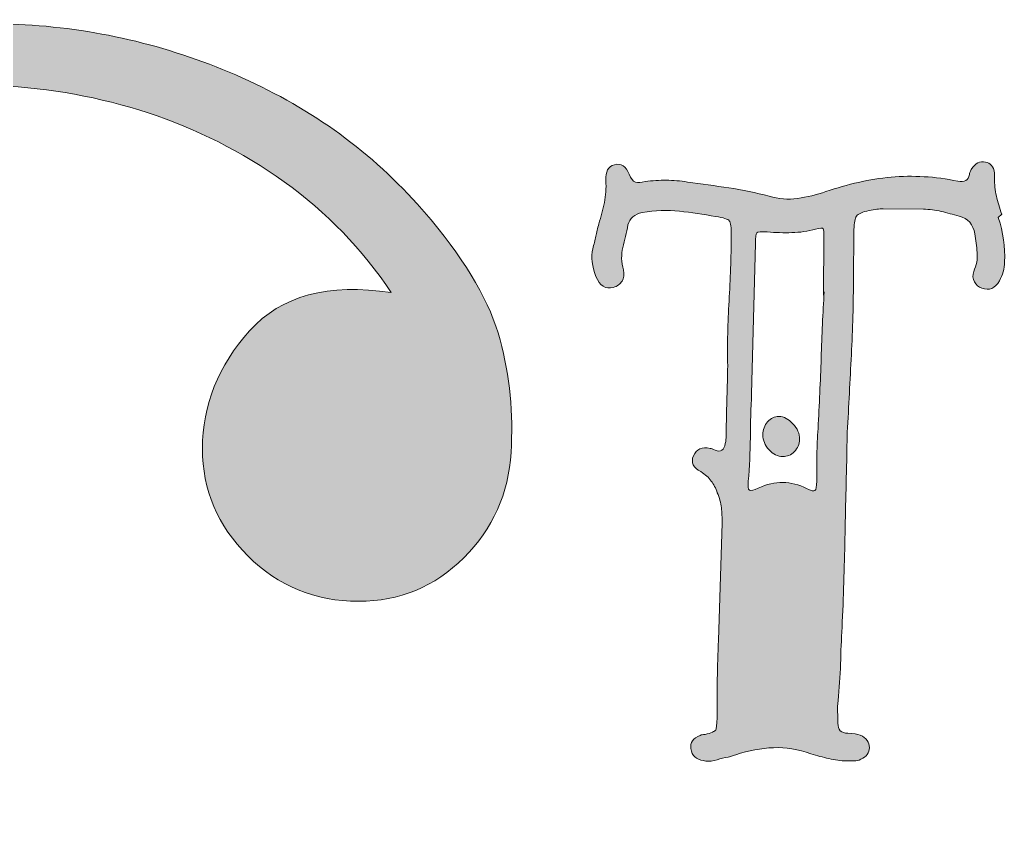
# Model space of a CAD drawing. Header units: inches. Extents: x 95 to 987, y -1033 to -47.
# Drawn here: x 722.9 to 848.5, y -466.8 to -362.9 of the extents above; entities that cross this region are included whole.
import ezdxf

# ---------------------------------------------------------------- set-up
doc = ezdxf.new("R2010")
doc.units = ezdxf.units.IN
doc.header["$MEASUREMENT"] = 0
doc.layers.add('Layer 1', color=7, linetype='Continuous')

# ---------------------------------------------------------------- blocks, each defined once
blk = doc.blocks.new('block 2')
at = {"layer": 'Layer 1', "true_color": 0x71020c}
h = blk.add_hatch(color=16, dxfattribs=at)
h.dxf.hatch_style = 2
edge = h.paths.add_edge_path()
edge.add_spline(control_points=[(723.09, -685.07), (721.55, -673.81), (716.45, -664.19), (707.81, -656.17), (702.24, -651.24), (695.43, -647.54), (687.39, -645.07), (679.34, -642.6), (670.91, -640.84), (662.09, -639.75), (653.27, -638.68), (644.37, -637.98), (635.4, -637.67), (626.43, -637.37), (618.23, -636.75), (610.81, -635.82), (602.76, -634.89), (596.96, -632.9), (593.4, -629.81), (589.85, -626.73), (588.07, -623.34), (588.07, -619.64), (588.07, -615.94), (589.62, -612.63), (592.71, -609.7), (595.8, -606.77), (600.13, -605), (605.7, -604.38), (611.88, -603.76), (618.23, -604.07), (624.73, -605.3), (631.23, -606.54), (637.88, -607.15), (644.68, -607.15), (653.96, -607.15), (662.78, -605.76), (671.14, -602.99), (679.49, -600.21), (686.84, -596.13), (693.19, -590.74), (699.53, -585.35), (704.56, -578.71), (708.27, -570.85), (711.99, -562.99), (713.84, -553.97), (713.84, -543.8), (713.84, -530.55), (709.99, -518.68), (702.28, -508.2), (700.43, -505.12), (699.12, -501.95), (698.35, -498.72), (697.58, -495.48), (697.58, -492.47), (698.35, -489.7), (699.12, -486.93), (700.82, -484.69), (703.44, -483), (706.06, -481.3), (709.52, -480.61), (713.84, -480.91), (712.92, -479.69), (711.14, -478.68), (708.53, -477.91), (705.9, -477.14), (702.98, -476.75), (699.74, -476.75), (696.5, -476.75), (693.19, -477.29), (689.8, -478.37), (686.4, -479.45), (683.33, -481.38), (680.55, -484.15), (668.53, -474.9), (660.43, -464.43), (656.28, -452.71), (652.11, -441), (651.26, -429.67), (653.73, -418.72), (656.19, -407.78), (661.59, -398.07), (669.92, -389.59), (678.24, -381.11), (688.87, -375.49), (701.82, -372.71), (707.67, -371.48), (713.84, -371.02), (720.32, -371.32), (726.79, -371.63), (733.1, -372.79), (739.28, -374.79), (745.44, -376.8), (751.22, -379.73), (756.62, -383.58), (762.01, -387.44), (766.56, -392.13), (770.26, -397.68), (762.24, -396.45), (756.23, -398.07), (752.22, -402.54), (748.21, -407.01), (746.21, -412.02), (746.21, -417.56), (746.21, -422.81), (748.13, -427.35), (751.99, -431.21), (755.84, -435.06), (760.55, -436.99), (766.09, -436.99), (771.33, -436.99), (775.81, -435.14), (779.5, -431.44), (783.21, -427.74), (785.21, -423.27), (785.52, -418.03), (785.82, -413.1), (785.36, -408.32), (784.13, -403.69), (782.89, -399.07), (779.97, -393.98), (775.35, -388.43), (769.17, -381.03), (761.7, -375.25), (752.92, -371.09), (744.13, -366.93), (734.96, -364.47), (725.4, -363.69), (715.85, -362.93), (706.29, -363.69), (696.73, -366.01), (687.18, -368.32), (678.54, -372.02), (670.84, -377.1), (663.13, -382.19), (656.66, -388.82), (651.42, -396.99), (646.17, -405.16), (643.25, -414.64), (642.63, -425.42), (642.01, -434.37), (643.1, -442.46), (645.87, -449.7), (648.65, -456.95), (651.95, -463.57), (655.81, -469.59), (659.66, -475.6), (663.36, -480.91), (666.91, -485.54), (670.45, -490.16), (672.69, -494.17), (673.61, -497.56), (671.14, -493.25), (667.44, -489.55), (662.52, -486.46), (657.58, -483.38), (651.42, -481.54), (644.02, -480.91), (636, -480.3), (628.22, -481.3), (620.67, -483.92), (613.11, -486.54), (606.25, -490.16), (600.09, -494.79), (592.38, -500.65), (586.29, -507.73), (581.83, -516.06), (577.35, -524.38), (575.12, -533.63), (575.12, -543.8), (575.12, -556.14), (577.9, -566.77), (583.44, -575.71), (588.99, -584.65), (596.23, -591.74), (605.18, -596.98), (595.62, -598.52), (588.22, -602.14), (582.98, -607.85), (577.74, -613.55), (574.58, -619.95), (573.5, -627.03), (572.42, -634.13), (573.35, -641.14), (576.28, -648.07), (579.2, -655.01), (583.91, -660.49), (590.38, -664.49), (586.06, -666.03), (581.67, -668.19), (577.2, -670.96), (572.73, -673.74), (568.8, -676.82), (565.41, -680.21), (559.86, -686.99), (556.78, -694.7), (556.16, -703.33), (555.55, -711.96), (558.01, -720.21), (563.56, -728.07), (569.11, -735.93), (578.14, -742.48), (590.65, -747.72), (603.16, -752.96), (619.62, -755.58), (640.05, -755.58), (659.84, -755.58), (676.17, -751.88), (689.01, -744.49), (701.85, -737.09), (711.13, -728.14), (716.83, -717.67), (722.54, -707.18), (724.63, -696.32), (723.09, -685.07)], knot_values=[0, 0, 0, 0, 1, 1, 1, 2, 2, 2, 3, 3, 3, 4, 4, 4, 5, 5, 5, 6, 6, 6, 7, 7, 7, 8, 8, 8, 9, 9, 9, 10, 10, 10, 11, 11, 11, 12, 12, 12, 13, 13, 13, 14, 14, 14, 15, 15, 15, 16, 16, 16, 17, 17, 17, 18, 18, 18, 19, 19, 19, 20, 20, 20, 21, 21, 21, 22, 22, 22, 23, 23, 23, 24, 24, 24, 25, 25, 25, 26, 26, 26, 27, 27, 27, 28, 28, 28, 29, 29, 29, 30, 30, 30, 31, 31, 31, 32, 32, 32, 33, 33, 33, 34, 34, 34, 35, 35, 35, 36, 36, 36, 37, 37, 37, 38, 38, 38, 39, 39, 39, 40, 40, 40, 41, 41, 41, 42, 42, 42, 43, 43, 43, 44, 44, 44, 45, 45, 45, 46, 46, 46, 47, 47, 47, 48, 48, 48, 49, 49, 49, 50, 50, 50, 51, 51, 51, 52, 52, 52, 53, 53, 53, 54, 54, 54, 55, 55, 55, 56, 56, 56, 57, 57, 57, 58, 58, 58, 59, 59, 59, 60, 60, 60, 61, 61, 61, 62, 62, 62, 63, 63, 63, 64, 64, 64, 65, 65, 65, 66, 66, 66, 67, 67, 67, 68, 68, 68, 69, 69, 69, 70, 70, 70, 71, 71, 71, 71], degree=3, periodic=1)
edge = h.paths.add_edge_path()
edge.add_spline(control_points=[(615.35, -512.82), (617.2, -506.35), (620.36, -500.88), (624.83, -496.4), (629.3, -491.94), (635.24, -489.7), (642.63, -489.7), (650.34, -489.7), (656.35, -491.86), (660.67, -496.17), (664.98, -500.49), (667.6, -505.35), (668.53, -510.74), (669.45, -516.14), (668.68, -521.45), (666.22, -526.69), (663.74, -531.94), (659.58, -535.64), (653.73, -537.79), (649.41, -539.34), (645.1, -539.34), (640.78, -537.79), (636.46, -536.25), (634, -533.48), (633.39, -529.47), (632.46, -525.15), (634.92, -521.76), (640.78, -519.29), (644.17, -518.07), (646.17, -516.29), (646.79, -513.98), (647.41, -511.66), (647.1, -509.66), (645.87, -507.97), (644.63, -506.27), (642.63, -505.27), (639.86, -504.96), (637.08, -504.66), (634, -505.58), (630.61, -507.73), (625.99, -510.51), (623.36, -514.52), (622.75, -519.76), (622.13, -524.08), (622.67, -528.01), (624.37, -531.55), (626.06, -535.1), (628.53, -538.02), (631.77, -540.33), (635, -542.64), (638.78, -544.19), (643.1, -544.96), (647.41, -545.73), (651.72, -545.65), (656.04, -544.73), (660.97, -543.5), (665.06, -541.42), (668.3, -538.48), (671.53, -535.56), (673.92, -531.94), (675.46, -527.62), (675.77, -530.09), (676, -532.63), (676.16, -535.25), (676.31, -537.87), (676.39, -540.72), (676.39, -543.8), (676.39, -562.3), (673.84, -576.02), (668.76, -584.95), (663.67, -593.9), (655.58, -598.36), (644.48, -598.36), (622.59, -598.36), (611.65, -580.18), (611.65, -543.8), (611.65, -532.09), (612.88, -521.76), (615.35, -512.82)], knot_values=[0, 0, 0, 0, 1, 1, 1, 2, 2, 2, 3, 3, 3, 4, 4, 4, 5, 5, 5, 6, 6, 6, 7, 7, 7, 8, 8, 8, 9, 9, 9, 10, 10, 10, 11, 11, 11, 12, 12, 12, 13, 13, 13, 14, 14, 14, 15, 15, 15, 16, 16, 16, 17, 17, 17, 18, 18, 18, 19, 19, 19, 20, 20, 20, 21, 21, 21, 22, 22, 22, 23, 23, 23, 24, 24, 24, 25, 25, 25, 26, 26, 26, 26], degree=3, periodic=1)
edge = h.paths.add_edge_path()
edge.add_spline(control_points=[(701.13, -723.68), (697.58, -728.6), (692.72, -732.85), (686.56, -736.39), (680.39, -739.93), (673.15, -742.71), (664.83, -744.72), (656.51, -746.72), (647.72, -747.72), (638.47, -747.72), (621.2, -747.72), (607.64, -743.48), (597.78, -735.01), (587.91, -726.52), (582.21, -716.74), (580.67, -705.64), (580.05, -698.24), (581.13, -690.85), (583.91, -683.45), (586.68, -676.05), (591, -670.8), (596.85, -667.73), (600.86, -669.27), (606.34, -670.5), (613.27, -671.43), (620.21, -672.35), (627.38, -673.2), (634.77, -673.97), (642.17, -674.74), (649.49, -675.36), (656.74, -675.82), (663.98, -676.28), (670.07, -676.82), (675, -677.44), (682.7, -678.36), (689.87, -681.37), (696.5, -686.45), (703.13, -691.54), (706.45, -698.55), (706.45, -707.49), (706.45, -713.34), (704.67, -718.74), (701.13, -723.68)], knot_values=[0, 0, 0, 0, 1, 1, 1, 2, 2, 2, 3, 3, 3, 4, 4, 4, 5, 5, 5, 6, 6, 6, 7, 7, 7, 8, 8, 8, 9, 9, 9, 10, 10, 10, 11, 11, 11, 12, 12, 12, 13, 13, 13, 14, 14, 14, 14], degree=3, periodic=1)
h = blk.add_hatch(color=16, dxfattribs=at)
h.dxf.hatch_style = 2
edge = h.paths.add_edge_path()
edge.add_spline(control_points=[(798.55, -397.01), (799.04, -396.87), (799.41, -396.61), (799.66, -396.22), (799.92, -395.84), (799.97, -395.36), (799.84, -394.79), (799.56, -393.8), (799.54, -392.84), (799.76, -391.93), (799.98, -391), (800.2, -390.05), (800.42, -389.06), (800.64, -388.21), (801.25, -387.68), (802.24, -387.48), (803.87, -387.22), (805.45, -387.16), (806.97, -387.31), (808.49, -387.47), (810.03, -387.7), (811.58, -387.99), (812.58, -388.14), (813.16, -388.32), (813.33, -388.54), (813.51, -388.75), (813.59, -389.39), (813.58, -390.45), (813.56, -393.21), (813.46, -395.97), (813.29, -398.74), (813.13, -401.5), (813.07, -404.26), (813.12, -407.02), (813.11, -408.37), (813.07, -409.7), (813.03, -411.01), (812.98, -412.32), (812.95, -413.65), (812.94, -414.99), (812.93, -415.35), (812.93, -415.66), (812.93, -415.95), (812.93, -416.23), (812.89, -416.55), (812.82, -416.9), (812.66, -417.75), (812.24, -418.03), (811.53, -417.74), (811.25, -417.6), (811.04, -417.52), (810.9, -417.52), (809.84, -417.3), (809.13, -417.61), (808.76, -418.46), (808.4, -419.31), (808.72, -419.98), (809.7, -420.48), (810.26, -420.85), (810.71, -421.24), (811.02, -421.67), (811.34, -422.09), (811.6, -422.59), (811.8, -423.16), (812.08, -423.8), (812.25, -424.44), (812.32, -425.08), (812.38, -425.71), (812.41, -426.35), (812.41, -426.99), (812.41, -426.99), (811.96, -441.97), (811.96, -441.97), (811.87, -443.6), (811.82, -445.24), (811.8, -446.9), (811.79, -448.57), (811.78, -450.22), (811.76, -451.85), (811.75, -452.7), (811.7, -453.21), (811.59, -453.39), (811.48, -453.56), (811.03, -453.75), (810.25, -453.96), (809.97, -453.95), (809.76, -453.99), (809.62, -454.06), (808.69, -454.41), (808.3, -454.97), (808.43, -455.75), (808.57, -456.67), (809.09, -457.17), (810.01, -457.25), (810.44, -457.39), (810.9, -457.4), (811.39, -457.26), (811.89, -457.12), (812.37, -457), (812.83, -456.9), (813.29, -456.8), (813.74, -456.68), (814.16, -456.54), (815.8, -455.99), (817.39, -455.69), (818.95, -455.63), (820.51, -455.57), (822.1, -455.83), (823.73, -456.42), (824.5, -456.64), (825.26, -456.84), (826.01, -457.02), (826.75, -457.2), (827.51, -457.3), (828.29, -457.31), (828.64, -457.31), (828.96, -457.31), (829.24, -457.31), (829.53, -457.32), (829.81, -457.25), (830.09, -457.11), (830.81, -456.76), (831.16, -456.27), (831.17, -455.63), (831.18, -454.92), (830.79, -454.39), (830.02, -454.03), (829.66, -453.88), (829.13, -453.81), (828.42, -453.8), (827.57, -453.79), (827.16, -453.36), (827.16, -452.51), (827.17, -452.02), (827.15, -451.54), (827.12, -451.08), (827.09, -450.62), (827.11, -450.14), (827.19, -449.64), (827.34, -448.09), (827.44, -446.53), (827.5, -444.97), (827.54, -443.42), (827.61, -441.86), (827.69, -440.3), (827.87, -436.48), (827.99, -432.71), (828.06, -428.99), (828.13, -425.27), (828.22, -421.5), (828.32, -417.68), (828.32, -417.68), (828.33, -416.08), (828.33, -416.08), (828.51, -412.76), (828.68, -409.46), (828.85, -406.21), (829.02, -402.95), (829.12, -399.66), (829.15, -396.33), (829.15, -396.33), (829.21, -389.64), (829.21, -389.64), (829.22, -388.79), (829.33, -388.22), (829.54, -387.94), (829.76, -387.66), (830.29, -387.41), (831.14, -387.21), (831.85, -387.07), (832.46, -387.01), (832.95, -387.01), (832.95, -387.01), (838.05, -387.06), (838.05, -387.06), (838.83, -387.07), (839.59, -387.16), (840.33, -387.34), (841.07, -387.53), (841.83, -387.73), (842.61, -387.95), (843.74, -388.24), (844.41, -388.99), (844.61, -390.2), (844.74, -390.98), (844.84, -391.78), (844.91, -392.59), (844.97, -393.41), (844.82, -394.2), (844.46, -394.98), (844.31, -395.47), (844.35, -395.92), (844.55, -396.3), (844.76, -396.7), (845.08, -396.96), (845.51, -397.11), (846.42, -397.47), (847.17, -397.16), (847.74, -396.17), (848.17, -395.47), (848.39, -394.66), (848.4, -393.74), (848.49, -391.9), (848.22, -390.02), (847.6, -388.1), (847.6, -388.1), (848.03, -387.68), (848.03, -387.68), (847.75, -386.9), (847.53, -386.13), (847.36, -385.39), (847.19, -384.64), (847.11, -383.88), (847.12, -383.1), (847.12, -383.1), (847.12, -382.46), (847.12, -382.46), (846.99, -381.61), (846.6, -381.15), (845.96, -381.07), (845.26, -380.85), (844.66, -381.17), (844.15, -382.01), (844.01, -382.3), (843.93, -382.51), (843.93, -382.65), (843.78, -383.36), (843.29, -383.64), (842.44, -383.49), (839.54, -382.89), (836.71, -382.73), (833.94, -382.98), (831.18, -383.24), (828.41, -383.86), (825.64, -384.82), (824.43, -385.24), (823.22, -385.53), (822.02, -385.69), (820.81, -385.86), (819.61, -385.76), (818.41, -385.4), (816.71, -384.96), (815, -384.6), (813.26, -384.34), (811.53, -384.08), (809.78, -383.83), (808.01, -383.6), (807.09, -383.45), (806.19, -383.38), (805.31, -383.37), (804.42, -383.36), (803.52, -383.42), (802.59, -383.55), (802.1, -383.69), (801.69, -383.71), (801.37, -383.6), (801.05, -383.49), (800.79, -383.15), (800.58, -382.58), (800.17, -381.59), (799.53, -381.19), (798.68, -381.39), (797.9, -381.6), (797.54, -382.27), (797.6, -383.4), (797.66, -384.4), (797.6, -385.33), (797.42, -386.22), (797.23, -387.1), (796.99, -388), (796.7, -388.92), (796.56, -389.49), (796.43, -390.02), (796.32, -390.51), (796.21, -391.01), (796.08, -391.54), (795.93, -392.1), (795.71, -393.16), (795.84, -394.33), (796.32, -395.61), (796.81, -396.82), (797.55, -397.29), (798.55, -397.01)], knot_values=[0, 0, 0, 0, 1, 1, 1, 2, 2, 2, 3, 3, 3, 4, 4, 4, 5, 5, 5, 6, 6, 6, 7, 7, 7, 8, 8, 8, 9, 9, 9, 10, 10, 10, 11, 11, 11, 12, 12, 12, 13, 13, 13, 14, 14, 14, 15, 15, 15, 16, 16, 16, 17, 17, 17, 18, 18, 18, 19, 19, 19, 20, 20, 20, 21, 21, 21, 22, 22, 22, 23, 23, 23, 24, 24, 24, 25, 25, 25, 26, 26, 26, 27, 27, 27, 28, 28, 28, 29, 29, 29, 30, 30, 30, 31, 31, 31, 32, 32, 32, 33, 33, 33, 34, 34, 34, 35, 35, 35, 36, 36, 36, 37, 37, 37, 38, 38, 38, 39, 39, 39, 40, 40, 40, 41, 41, 41, 42, 42, 42, 43, 43, 43, 44, 44, 44, 45, 45, 45, 46, 46, 46, 47, 47, 47, 48, 48, 48, 49, 49, 49, 50, 50, 50, 51, 51, 51, 52, 52, 52, 53, 53, 53, 54, 54, 54, 55, 55, 55, 56, 56, 56, 57, 57, 57, 58, 58, 58, 59, 59, 59, 60, 60, 60, 61, 61, 61, 62, 62, 62, 63, 63, 63, 64, 64, 64, 65, 65, 65, 66, 66, 66, 67, 67, 67, 68, 68, 68, 69, 69, 69, 70, 70, 70, 71, 71, 71, 72, 72, 72, 73, 73, 73, 74, 74, 74, 75, 75, 75, 76, 76, 76, 77, 77, 77, 78, 78, 78, 79, 79, 79, 80, 80, 80, 81, 81, 81, 82, 82, 82, 83, 83, 83, 84, 84, 84, 85, 85, 85, 86, 86, 86, 87, 87, 87, 88, 88, 88, 89, 89, 89, 90, 90, 90, 91, 91, 91, 92, 92, 92, 93, 93, 93, 94, 94, 94, 94], degree=3, periodic=1)
edge = h.paths.add_edge_path()
edge.add_spline(control_points=[(815.75, -421.71), (815.91, -419.87), (815.99, -418.01), (816.01, -416.13), (816.03, -414.26), (816.08, -412.4), (816.17, -410.55), (816.17, -410.55), (816.66, -391.44), (816.66, -391.44), (816.66, -390.66), (816.72, -390.2), (816.83, -390.06), (816.94, -389.92), (817.38, -389.89), (818.16, -389.96), (819.22, -390.04), (820.26, -390.07), (821.29, -390.04), (822.32, -390.02), (823.33, -389.87), (824.32, -389.59), (824.89, -389.46), (825.21, -389.44), (825.28, -389.55), (825.35, -389.65), (825.38, -389.99), (825.38, -390.56), (825.38, -390.56), (825.31, -397.99), (825.31, -397.99), (825.31, -397.99), (825.42, -397.57), (825.42, -397.57), (825.25, -400.26), (825.12, -403.08), (825.03, -406.01), (824.93, -408.95), (824.79, -411.94), (824.63, -414.99), (824.54, -416.12), (824.5, -417.23), (824.49, -418.33), (824.48, -419.43), (824.47, -420.55), (824.46, -421.68), (824.45, -422.39), (824.38, -422.79), (824.24, -422.9), (824.09, -423), (823.74, -422.91), (823.18, -422.62), (821.2, -421.62), (819.15, -421.6), (817.02, -422.57), (816.45, -422.85), (816.07, -422.93), (815.9, -422.82), (815.72, -422.72), (815.67, -422.34), (815.75, -421.71)], knot_values=[0, 0, 0, 0, 1, 1, 1, 2, 2, 2, 3, 3, 3, 4, 4, 4, 5, 5, 5, 6, 6, 6, 7, 7, 7, 8, 8, 8, 9, 9, 9, 10, 10, 10, 11, 11, 11, 12, 12, 12, 13, 13, 13, 14, 14, 14, 15, 15, 15, 16, 16, 16, 17, 17, 17, 18, 18, 18, 19, 19, 19, 20, 20, 20, 20], degree=3, periodic=1)
h = blk.add_hatch(color=16, dxfattribs=at)
h.dxf.hatch_style = 2
edge = h.paths.add_edge_path()
edge.add_spline(control_points=[(820.13, -418.56), (820.7, -418.56), (821.2, -418.36), (821.62, -417.93), (822.05, -417.51), (822.27, -416.98), (822.28, -416.35), (822.28, -415.64), (822.01, -414.98), (821.44, -414.37), (820.88, -413.77), (820.29, -413.46), (819.65, -413.46), (819.08, -413.45), (818.6, -413.68), (818.21, -414.13), (817.81, -414.59), (817.61, -415.14), (817.61, -415.77), (817.6, -416.48), (817.86, -417.12), (818.39, -417.69), (818.91, -418.26), (819.5, -418.55), (820.13, -418.56)], knot_values=[0, 0, 0, 0, 1, 1, 1, 2, 2, 2, 3, 3, 3, 4, 4, 4, 5, 5, 5, 6, 6, 6, 7, 7, 7, 8, 8, 8, 8], degree=3, periodic=1)
at = {"layer": 'Layer 1', "lineweight": 0}
for points, knots in [([(723.09, -685.07), (721.55, -673.81), (716.45, -664.19), (707.81, -656.17), (702.24, -651.24), (695.43, -647.54), (687.39, -645.07), (679.34, -642.6), (670.91, -640.84), (662.09, -639.75), (653.27, -638.68), (644.37, -637.98), (635.4, -637.67), (626.43, -637.37), (618.23, -636.75), (610.81, -635.82), (602.76, -634.89), (596.96, -632.9), (593.4, -629.81), (589.85, -626.73), (588.07, -623.34), (588.07, -619.64), (588.07, -615.94), (589.62, -612.63), (592.71, -609.7), (595.8, -606.77), (600.13, -605), (605.7, -604.38), (611.88, -603.76), (618.23, -604.07), (624.73, -605.3), (631.23, -606.54), (637.88, -607.15), (644.68, -607.15), (653.96, -607.15), (662.78, -605.76), (671.14, -602.99), (679.49, -600.21), (686.84, -596.13), (693.19, -590.74), (699.53, -585.35), (704.56, -578.71), (708.27, -570.85), (711.99, -562.99), (713.84, -553.97), (713.84, -543.8), (713.84, -530.55), (709.99, -518.68), (702.28, -508.2), (700.43, -505.12), (699.12, -501.95), (698.35, -498.72), (697.58, -495.48), (697.58, -492.47), (698.35, -489.7), (699.12, -486.93), (700.82, -484.69), (703.44, -483), (706.06, -481.3), (709.52, -480.61), (713.84, -480.91), (712.92, -479.69), (711.14, -478.68), (708.53, -477.91), (705.9, -477.14), (702.98, -476.75), (699.74, -476.75), (696.5, -476.75), (693.19, -477.29), (689.8, -478.37), (686.4, -479.45), (683.33, -481.38), (680.55, -484.15), (668.53, -474.9), (660.43, -464.43), (656.28, -452.71), (652.11, -441), (651.26, -429.67), (653.73, -418.72), (656.19, -407.78), (661.59, -398.07), (669.92, -389.59), (678.24, -381.11), (688.87, -375.49), (701.82, -372.71), (707.67, -371.48), (713.84, -371.02), (720.32, -371.32), (726.79, -371.63), (733.1, -372.79), (739.28, -374.79), (745.44, -376.8), (751.22, -379.73), (756.62, -383.58), (762.01, -387.44), (766.56, -392.13), (770.26, -397.68), (762.24, -396.45), (756.23, -398.07), (752.22, -402.54), (748.21, -407.01), (746.21, -412.02), (746.21, -417.56), (746.21, -422.81), (748.13, -427.35), (751.99, -431.21), (755.84, -435.06), (760.55, -436.99), (766.09, -436.99), (771.33, -436.99), (775.81, -435.14), (779.5, -431.44), (783.21, -427.74), (785.21, -423.27), (785.52, -418.03), (785.82, -413.1), (785.36, -408.32), (784.13, -403.69), (782.89, -399.07), (779.97, -393.98), (775.35, -388.43), (769.17, -381.03), (761.7, -375.25), (752.92, -371.09), (744.13, -366.93), (734.96, -364.47), (725.4, -363.69), (715.85, -362.93), (706.29, -363.69), (696.73, -366.01), (687.18, -368.32), (678.54, -372.02), (670.84, -377.1), (663.13, -382.19), (656.66, -388.82), (651.42, -396.99), (646.17, -405.16), (643.25, -414.64), (642.63, -425.42), (642.01, -434.37), (643.1, -442.46), (645.87, -449.7), (648.65, -456.95), (651.95, -463.57), (655.81, -469.59), (659.66, -475.6), (663.36, -480.91), (666.91, -485.54), (670.45, -490.16), (672.69, -494.17), (673.61, -497.56), (671.14, -493.25), (667.44, -489.55), (662.52, -486.46), (657.58, -483.38), (651.42, -481.54), (644.02, -480.91), (636, -480.3), (628.22, -481.3), (620.67, -483.92), (613.11, -486.54), (606.25, -490.16), (600.09, -494.79), (592.38, -500.65), (586.29, -507.73), (581.83, -516.06), (577.35, -524.38), (575.12, -533.63), (575.12, -543.8), (575.12, -556.14), (577.9, -566.77), (583.44, -575.71), (588.99, -584.65), (596.23, -591.74), (605.18, -596.98), (595.62, -598.52), (588.22, -602.14), (582.98, -607.85), (577.74, -613.55), (574.58, -619.95), (573.5, -627.03), (572.42, -634.13), (573.35, -641.14), (576.28, -648.07), (579.2, -655.01), (583.91, -660.49), (590.38, -664.49), (586.06, -666.03), (581.67, -668.19), (577.2, -670.96), (572.73, -673.74), (568.8, -676.82), (565.41, -680.21), (559.86, -686.99), (556.78, -694.7), (556.16, -703.33), (555.55, -711.96), (558.01, -720.21), (563.56, -728.07), (569.11, -735.93), (578.14, -742.48), (590.65, -747.72), (603.16, -752.96), (619.62, -755.58), (640.05, -755.58), (659.84, -755.58), (676.17, -751.88), (689.01, -744.49), (701.85, -737.09), (711.13, -728.14), (716.83, -717.67), (722.54, -707.18), (724.63, -696.32), (723.09, -685.07)], [0, 0, 0, 0, 1, 1, 1, 2, 2, 2, 3, 3, 3, 4, 4, 4, 5, 5, 5, 6, 6, 6, 7, 7, 7, 8, 8, 8, 9, 9, 9, 10, 10, 10, 11, 11, 11, 12, 12, 12, 13, 13, 13, 14, 14, 14, 15, 15, 15, 16, 16, 16, 17, 17, 17, 18, 18, 18, 19, 19, 19, 20, 20, 20, 21, 21, 21, 22, 22, 22, 23, 23, 23, 24, 24, 24, 25, 25, 25, 26, 26, 26, 27, 27, 27, 28, 28, 28, 29, 29, 29, 30, 30, 30, 31, 31, 31, 32, 32, 32, 33, 33, 33, 34, 34, 34, 35, 35, 35, 36, 36, 36, 37, 37, 37, 38, 38, 38, 39, 39, 39, 40, 40, 40, 41, 41, 41, 42, 42, 42, 43, 43, 43, 44, 44, 44, 45, 45, 45, 46, 46, 46, 47, 47, 47, 48, 48, 48, 49, 49, 49, 50, 50, 50, 51, 51, 51, 52, 52, 52, 53, 53, 53, 54, 54, 54, 55, 55, 55, 56, 56, 56, 57, 57, 57, 58, 58, 58, 59, 59, 59, 60, 60, 60, 61, 61, 61, 62, 62, 62, 63, 63, 63, 64, 64, 64, 65, 65, 65, 66, 66, 66, 67, 67, 67, 68, 68, 68, 69, 69, 69, 70, 70, 70, 71, 71, 71, 71]), ([(798.55, -397.01), (799.04, -396.87), (799.41, -396.61), (799.66, -396.22), (799.92, -395.84), (799.97, -395.36), (799.84, -394.79), (799.56, -393.8), (799.54, -392.84), (799.76, -391.93), (799.98, -391), (800.2, -390.05), (800.42, -389.06), (800.64, -388.21), (801.25, -387.68), (802.24, -387.48), (803.87, -387.22), (805.45, -387.16), (806.97, -387.31), (808.49, -387.47), (810.03, -387.7), (811.58, -387.99), (812.58, -388.14), (813.16, -388.32), (813.33, -388.54), (813.51, -388.75), (813.59, -389.39), (813.58, -390.45), (813.56, -393.21), (813.46, -395.97), (813.29, -398.74), (813.13, -401.5), (813.07, -404.26), (813.12, -407.02), (813.11, -408.37), (813.07, -409.7), (813.03, -411.01), (812.98, -412.32), (812.95, -413.65), (812.94, -414.99), (812.93, -415.35), (812.93, -415.66), (812.93, -415.95), (812.93, -416.23), (812.89, -416.55), (812.82, -416.9), (812.66, -417.75), (812.24, -418.03), (811.53, -417.74), (811.25, -417.6), (811.04, -417.52), (810.9, -417.52), (809.84, -417.3), (809.13, -417.61), (808.76, -418.46), (808.4, -419.31), (808.72, -419.98), (809.7, -420.48), (810.26, -420.85), (810.71, -421.24), (811.02, -421.67), (811.34, -422.09), (811.6, -422.59), (811.8, -423.16), (812.08, -423.8), (812.25, -424.44), (812.32, -425.08), (812.38, -425.71), (812.41, -426.35), (812.41, -426.99), (812.41, -426.99), (811.96, -441.97), (811.96, -441.97), (811.87, -443.6), (811.82, -445.24), (811.8, -446.9), (811.79, -448.57), (811.78, -450.22), (811.76, -451.85), (811.75, -452.7), (811.7, -453.21), (811.59, -453.39), (811.48, -453.56), (811.03, -453.75), (810.25, -453.96), (809.97, -453.95), (809.76, -453.99), (809.62, -454.06), (808.69, -454.41), (808.3, -454.97), (808.43, -455.75), (808.57, -456.67), (809.09, -457.17), (810.01, -457.25), (810.44, -457.39), (810.9, -457.4), (811.39, -457.26), (811.89, -457.12), (812.37, -457), (812.83, -456.9), (813.29, -456.8), (813.74, -456.68), (814.16, -456.54), (815.8, -455.99), (817.39, -455.69), (818.95, -455.63), (820.51, -455.57), (822.1, -455.83), (823.73, -456.42), (824.5, -456.64), (825.26, -456.84), (826.01, -457.02), (826.75, -457.2), (827.51, -457.3), (828.29, -457.31), (828.64, -457.31), (828.96, -457.31), (829.24, -457.31), (829.53, -457.32), (829.81, -457.25), (830.09, -457.11), (830.81, -456.76), (831.16, -456.27), (831.17, -455.63), (831.18, -454.92), (830.79, -454.39), (830.02, -454.03), (829.66, -453.88), (829.13, -453.81), (828.42, -453.8), (827.57, -453.79), (827.16, -453.36), (827.16, -452.51), (827.17, -452.02), (827.15, -451.54), (827.12, -451.08), (827.09, -450.62), (827.11, -450.14), (827.19, -449.64), (827.34, -448.09), (827.44, -446.53), (827.5, -444.97), (827.54, -443.42), (827.61, -441.86), (827.69, -440.3), (827.87, -436.48), (827.99, -432.71), (828.06, -428.99), (828.13, -425.27), (828.22, -421.5), (828.32, -417.68), (828.32, -417.68), (828.33, -416.08), (828.33, -416.08), (828.51, -412.76), (828.68, -409.46), (828.85, -406.21), (829.02, -402.95), (829.12, -399.66), (829.15, -396.33), (829.15, -396.33), (829.21, -389.64), (829.21, -389.64), (829.22, -388.79), (829.33, -388.22), (829.54, -387.94), (829.76, -387.66), (830.29, -387.41), (831.14, -387.21), (831.85, -387.07), (832.46, -387.01), (832.95, -387.01), (832.95, -387.01), (838.05, -387.06), (838.05, -387.06), (838.83, -387.07), (839.59, -387.16), (840.33, -387.34), (841.07, -387.53), (841.83, -387.73), (842.61, -387.95), (843.74, -388.24), (844.41, -388.99), (844.61, -390.2), (844.74, -390.98), (844.84, -391.78), (844.91, -392.59), (844.97, -393.41), (844.82, -394.2), (844.46, -394.98), (844.31, -395.47), (844.35, -395.92), (844.55, -396.3), (844.76, -396.7), (845.08, -396.96), (845.51, -397.11), (846.42, -397.47), (847.17, -397.16), (847.74, -396.17), (848.17, -395.47), (848.39, -394.66), (848.4, -393.74), (848.49, -391.9), (848.22, -390.02), (847.6, -388.1), (847.6, -388.1), (848.03, -387.68), (848.03, -387.68), (847.75, -386.9), (847.53, -386.13), (847.36, -385.39), (847.19, -384.64), (847.11, -383.88), (847.12, -383.1), (847.12, -383.1), (847.12, -382.46), (847.12, -382.46), (846.99, -381.61), (846.6, -381.15), (845.96, -381.07), (845.26, -380.85), (844.66, -381.17), (844.15, -382.01), (844.01, -382.3), (843.93, -382.51), (843.93, -382.65), (843.78, -383.36), (843.29, -383.64), (842.44, -383.49), (839.54, -382.89), (836.71, -382.73), (833.94, -382.98), (831.18, -383.24), (828.41, -383.86), (825.64, -384.82), (824.43, -385.24), (823.22, -385.53), (822.02, -385.69), (820.81, -385.86), (819.61, -385.76), (818.41, -385.4), (816.71, -384.96), (815, -384.6), (813.26, -384.34), (811.53, -384.08), (809.78, -383.83), (808.01, -383.6), (807.09, -383.45), (806.19, -383.38), (805.31, -383.37), (804.42, -383.36), (803.52, -383.42), (802.59, -383.55), (802.1, -383.69), (801.69, -383.71), (801.37, -383.6), (801.05, -383.49), (800.79, -383.15), (800.58, -382.58), (800.17, -381.59), (799.53, -381.19), (798.68, -381.39), (797.9, -381.6), (797.54, -382.27), (797.6, -383.4), (797.66, -384.4), (797.6, -385.33), (797.42, -386.22), (797.23, -387.1), (796.99, -388), (796.7, -388.92), (796.56, -389.49), (796.43, -390.02), (796.32, -390.51), (796.21, -391.01), (796.08, -391.54), (795.93, -392.1), (795.71, -393.16), (795.84, -394.33), (796.32, -395.61), (796.81, -396.82), (797.55, -397.29), (798.55, -397.01)], [0, 0, 0, 0, 1, 1, 1, 2, 2, 2, 3, 3, 3, 4, 4, 4, 5, 5, 5, 6, 6, 6, 7, 7, 7, 8, 8, 8, 9, 9, 9, 10, 10, 10, 11, 11, 11, 12, 12, 12, 13, 13, 13, 14, 14, 14, 15, 15, 15, 16, 16, 16, 17, 17, 17, 18, 18, 18, 19, 19, 19, 20, 20, 20, 21, 21, 21, 22, 22, 22, 23, 23, 23, 24, 24, 24, 25, 25, 25, 26, 26, 26, 27, 27, 27, 28, 28, 28, 29, 29, 29, 30, 30, 30, 31, 31, 31, 32, 32, 32, 33, 33, 33, 34, 34, 34, 35, 35, 35, 36, 36, 36, 37, 37, 37, 38, 38, 38, 39, 39, 39, 40, 40, 40, 41, 41, 41, 42, 42, 42, 43, 43, 43, 44, 44, 44, 45, 45, 45, 46, 46, 46, 47, 47, 47, 48, 48, 48, 49, 49, 49, 50, 50, 50, 51, 51, 51, 52, 52, 52, 53, 53, 53, 54, 54, 54, 55, 55, 55, 56, 56, 56, 57, 57, 57, 58, 58, 58, 59, 59, 59, 60, 60, 60, 61, 61, 61, 62, 62, 62, 63, 63, 63, 64, 64, 64, 65, 65, 65, 66, 66, 66, 67, 67, 67, 68, 68, 68, 69, 69, 69, 70, 70, 70, 71, 71, 71, 72, 72, 72, 73, 73, 73, 74, 74, 74, 75, 75, 75, 76, 76, 76, 77, 77, 77, 78, 78, 78, 79, 79, 79, 80, 80, 80, 81, 81, 81, 82, 82, 82, 83, 83, 83, 84, 84, 84, 85, 85, 85, 86, 86, 86, 87, 87, 87, 88, 88, 88, 89, 89, 89, 90, 90, 90, 91, 91, 91, 92, 92, 92, 93, 93, 93, 94, 94, 94, 94]), ([(815.75, -421.71), (815.91, -419.87), (815.99, -418.01), (816.01, -416.13), (816.03, -414.26), (816.08, -412.4), (816.17, -410.55), (816.17, -410.55), (816.66, -391.44), (816.66, -391.44), (816.66, -390.66), (816.72, -390.2), (816.83, -390.06), (816.94, -389.92), (817.38, -389.89), (818.16, -389.96), (819.22, -390.04), (820.26, -390.07), (821.29, -390.04), (822.32, -390.02), (823.33, -389.87), (824.32, -389.59), (824.89, -389.46), (825.21, -389.44), (825.28, -389.55), (825.35, -389.65), (825.38, -389.99), (825.38, -390.56), (825.38, -390.56), (825.31, -397.99), (825.31, -397.99), (825.31, -397.99), (825.42, -397.57), (825.42, -397.57), (825.25, -400.26), (825.12, -403.08), (825.03, -406.01), (824.93, -408.95), (824.79, -411.94), (824.63, -414.99), (824.54, -416.12), (824.5, -417.23), (824.49, -418.33), (824.48, -419.43), (824.47, -420.55), (824.46, -421.68), (824.45, -422.39), (824.38, -422.79), (824.24, -422.9), (824.09, -423), (823.74, -422.91), (823.18, -422.62), (821.2, -421.62), (819.15, -421.6), (817.02, -422.57), (816.45, -422.85), (816.07, -422.93), (815.9, -422.82), (815.72, -422.72), (815.67, -422.34), (815.75, -421.71)], [0, 0, 0, 0, 1, 1, 1, 2, 2, 2, 3, 3, 3, 4, 4, 4, 5, 5, 5, 6, 6, 6, 7, 7, 7, 8, 8, 8, 9, 9, 9, 10, 10, 10, 11, 11, 11, 12, 12, 12, 13, 13, 13, 14, 14, 14, 15, 15, 15, 16, 16, 16, 17, 17, 17, 18, 18, 18, 19, 19, 19, 20, 20, 20, 20]), ([(820.13, -418.56), (820.7, -418.56), (821.2, -418.36), (821.62, -417.93), (822.05, -417.51), (822.27, -416.98), (822.28, -416.35), (822.28, -415.64), (822.01, -414.98), (821.44, -414.37), (820.88, -413.77), (820.29, -413.46), (819.65, -413.46), (819.08, -413.45), (818.6, -413.68), (818.21, -414.13), (817.81, -414.59), (817.61, -415.14), (817.61, -415.77), (817.6, -416.48), (817.86, -417.12), (818.39, -417.69), (818.91, -418.26), (819.5, -418.55), (820.13, -418.56)], [0, 0, 0, 0, 1, 1, 1, 2, 2, 2, 3, 3, 3, 4, 4, 4, 5, 5, 5, 6, 6, 6, 7, 7, 7, 8, 8, 8, 8])]:
    blk.add_open_spline(points, degree=3, knots=knots, dxfattribs=at)

msp = doc.modelspace()

# ---------------------------------------------------------------- block references
at = {"layer": 'Layer 1'}
msp.add_blockref('block 2', (0, 0), dxfattribs=at)

doc.saveas('drawing.dxf')
